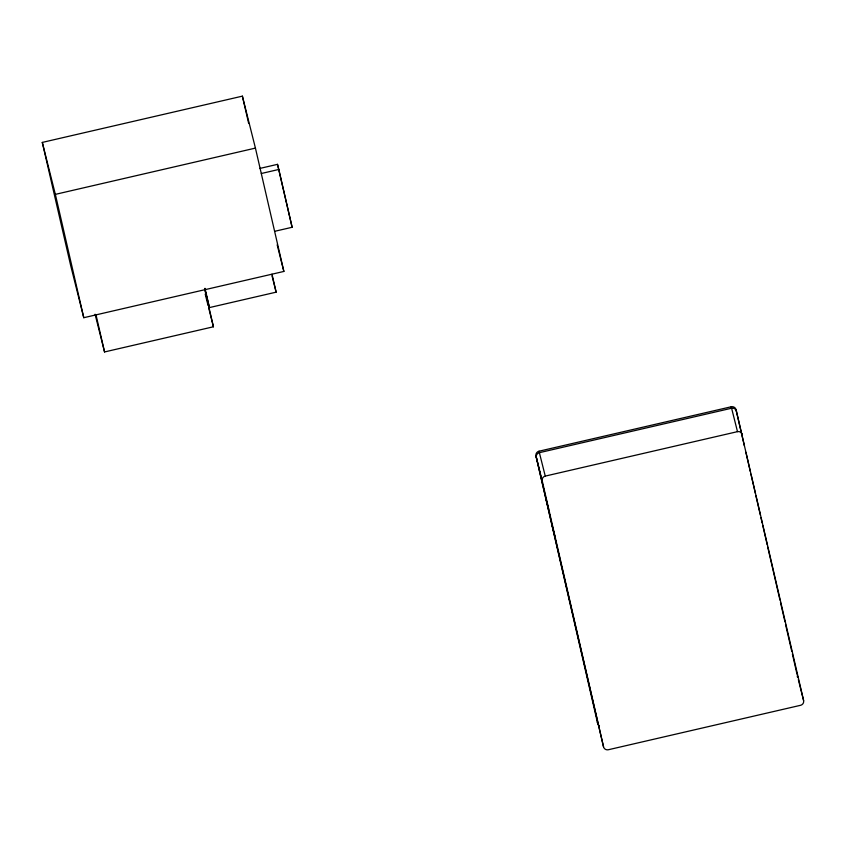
<?xml version="1.0" encoding="UTF-8"?>
<svg xmlns="http://www.w3.org/2000/svg" width="846" height="846" viewBox="0 0 846 846"><rect width="100%" height="100%" fill="white"/><g stroke="black" fill="none" stroke-linecap="round" stroke-linejoin="round"><path stroke-width="1.27" d="M42.3 142.414L242.379 96.148L255.429 148.103L283.865 271.439L83.775 317.705L70.726 265.75L42.3 142.414L55.35 194.369L83.775 317.705M55.35 194.369L255.429 148.103M259.606 168.481L277.509 164.346L278.799 169.464L292.124 227.278L274.643 231.318M261.319 173.504L278.799 169.464M204.7 288.729L209.438 307.584L276.134 292.166L271.989 274.178M95.08 314.236L104.555 351.947L213.425 326.778L204.838 289.522M539.008 451.214L731.24 406.767A4.029 3.955 -14.1 0 1 736.052 409.718L803.605 700.541A4.029 3.955 -14.1 0 1 800.57 705.3L608.337 749.746A4.029 3.955 -14.1 0 1 603.526 746.807L535.973 455.973A4.029 3.955 -14.1 0 1 539.008 451.214L545.258 476.097A4.029 3.955 -14.1 0 0 542.223 480.856L603.526 746.807M545.258 476.097L737.49 431.65A4.029 3.955 -14.1 0 1 742.302 434.59M731.24 406.767L737.49 431.65M797.725 677.128L797.355 675.658A4.029 3.955 -14.1 0 1 797.408 677.138M798.338 679.592L803.605 700.541M535.973 455.973L542.223 480.856M545.903 498.347L548.652 509.324M552.121 525.324L554.87 536.301M292.124 227.278L277.509 164.346M277.171 244.832L283.865 271.439M272.031 275.828L276.134 292.166M205.218 294.091L208.053 305.406M208.687 307.923L213.425 326.778M736.052 409.718L744.417 445.863M745.897 452.293L750.265 471.381M750.931 474.13L755.372 493.398M755.89 495.788L760.406 515.246M760.924 517.636L762.183 522.955M762.775 525.525L767.216 544.792M767.745 547.182L779.949 600.036M780.477 602.426L784.993 621.873M785.511 624.263L791.803 651.431M792.395 654L797.059 674.378M242.379 96.148L248.597 123.125M204.996 288.317L209.438 307.584M95.968 314.691L104.555 351.947M736.422 411.177A4.029 3.955 -14.1 0 0 731.61 408.227L539.378 452.673A4.029 3.955 -14.1 0 0 536.343 457.443L597.646 723.383A4.029 3.955 -14.1 0 0 599.423 725.847M598.397 723.88A4.029 3.955 -14.1 0 1 597.276 721.924"/></g></svg>
